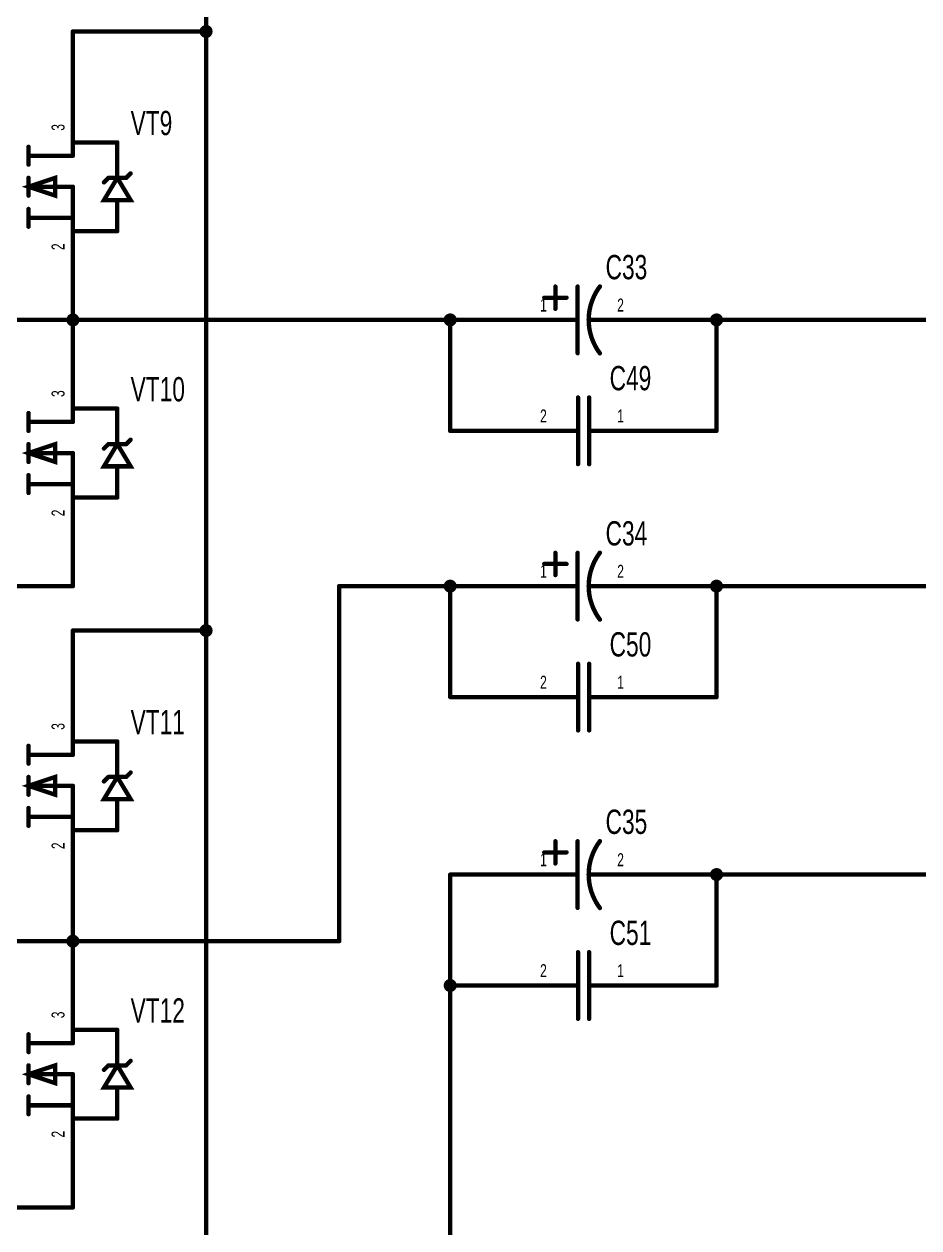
# Model space of a CAD drawing. Extents: x -4.5 to 18.4, y -0.7 to 15.5.
# Drawn here: x 12.29 to 14.306, y 5.584 to 8.297 of the extents above; entities that cross this region are included whole.
import ezdxf
from ezdxf.enums import TextEntityAlignment as Align

# ---------------------------------------------------------------- set-up
doc = ezdxf.new("R2010")
doc.units = 0
doc.header["$MEASUREMENT"] = 0
for name, color, linetype in [('Element', 253, 'Continuous'), ('Net', 50, 'Continuous'), ('Pin', 50, 'Continuous')]:
    doc.layers.add(name, color=color, linetype=linetype)

msp = doc.modelspace()

# ---------------------------------------------------------------- linework, layer by layer
at = {"layer": 'Element', "linetype": 'Continuous'}
for points, const_width in [([(12.3975, 8.0304, 1), (12.4025, 8.0304, 1), (12.3975, 8.0304, 1)], 0.0049), ([(12.3975, 8.0304, 1), (12.4025, 8.0304, 1), (12.3975, 8.0304, 1)], 0.0049), ([(12.4975, 8.0304, 1), (12.5025, 8.0304, 1), (12.4975, 8.0304, 1)], 0.0049), ([(12.4975, 8.0304, 1), (12.5025, 8.0304, 1), (12.4975, 8.0304, 1)], 0.0049), ([(12.2975, 8.0204, 1), (12.3025, 8.0204, 1), (12.2975, 8.0204, 1)], 0.0049), ([(12.2975, 8.0004, 1), (12.3025, 8.0004, 1), (12.2975, 8.0004, 1)], 0.0049), ([(12.3975, 8.0004, 1), (12.4025, 8.0004, 1), (12.3975, 8.0004, 1)], 0.0049), ([(12.3975, 8.0004, 1), (12.4025, 8.0004, 1), (12.3975, 8.0004, 1)], 0.0049), ([(12.2975, 7.9804, 1), (12.3025, 7.9804, 1), (12.2975, 7.9804, 1)], 0.0049), ([(12.2975, 7.9504, 1), (12.3025, 7.9504, 1), (12.2975, 7.9504, 1)], 0.0049), ([(12.4775, 7.9504, 1), (12.4825, 7.9504, 1), (12.4775, 7.9504, 1)], 0.0049), ([(12.4775, 7.9504, 1), (12.4825, 7.9504, 1), (12.4775, 7.9504, 1)], 0.0049), ([(12.4975, 7.9504, 1), (12.5025, 7.9504, 1), (12.4975, 7.9504, 1)], 0.0049), ([(12.4975, 7.9504, 1), (12.5025, 7.9504, 1), (12.4975, 7.9504, 1)], 0.0049), ([(12.5175, 7.9504, 1), (12.5225, 7.9504, 1), (12.5175, 7.9504, 1)], 0.0049), ([(12.5175, 7.9504, 1), (12.5225, 7.9504, 1), (12.5175, 7.9504, 1)], 0.0049), ([(12.5275, 7.9604, 1), (12.5325, 7.9604, 1), (12.5275, 7.9604, 1)], 0.0049), ([(12.2975, 7.9304, 1), (12.3025, 7.9304, 1), (12.2975, 7.9304, 1)], 0.0049), ([(12.2975, 7.9304, 1), (12.3025, 7.9304, 1), (12.2975, 7.9304, 1)], 0.0049), ([(12.3975, 7.9304, 1), (12.4025, 7.9304, 1), (12.3975, 7.9304, 1)], 0.0049), ([(12.3975, 7.9304, 1), (12.4025, 7.9304, 1), (12.3975, 7.9304, 1)], 0.0049), ([(12.4675, 7.9404, 1), (12.4725, 7.9404, 1), (12.4675, 7.9404, 1)], 0.0049), ([(12.2975, 7.9104, 1), (12.3025, 7.9104, 1), (12.2975, 7.9104, 1)], 0.0049), ([(12.4975, 7.9004, 1), (12.5025, 7.9004, 1), (12.4975, 7.9004, 1)], 0.0049), ([(12.2975, 7.8804, 1), (12.3025, 7.8804, 1), (12.2975, 7.8804, 1)], 0.0049), ([(12.2975, 7.8604, 1), (12.3025, 7.8604, 1), (12.2975, 7.8604, 1)], 0.0049), ([(12.2975, 7.8404, 1), (12.3025, 7.8404, 1), (12.2975, 7.8404, 1)], 0.0049), ([(12.3975, 7.8604, 1), (12.4025, 7.8604, 1), (12.3975, 7.8604, 1)], 0.0049), ([(12.3975, 7.8304, 1), (12.4025, 7.8304, 1), (12.3975, 7.8304, 1)], 0.0049), ([(12.3975, 7.8304, 1), (12.4025, 7.8304, 1), (12.3975, 7.8304, 1)], 0.0049), ([(12.4975, 7.8304, 1), (12.5025, 7.8304, 1), (12.4975, 7.8304, 1)], 0.0049), ([(12.4975, 7.8304, 1), (12.5025, 7.8304, 1), (12.4975, 7.8304, 1)], 0.0049), ([(13.4845, 7.7054, 1), (13.4895, 7.7054, 1), (13.4845, 7.7054, 1)], 0.0049), ([(13.5345, 7.7054, 1), (13.5395, 7.7054, 1), (13.5345, 7.7054, 1)], 0.0049), ([(13.5847, 7.7056, 1), (13.5897, 7.7056, 1), (13.5847, 7.7056, 1)], 0.005), ([(13.4595, 7.6804, 1), (13.4645, 7.6804, 1), (13.4595, 7.6804, 1)], 0.0049), ([(13.5095, 7.6804, 1), (13.5145, 7.6804, 1), (13.5095, 7.6804, 1)], 0.0049), ([(13.4845, 7.6554, 1), (13.4895, 7.6554, 1), (13.4845, 7.6554, 1)], 0.0049), ([(13.4975, 7.6304, 1), (13.5025, 7.6304, 1), (13.4975, 7.6304, 1)], 0.0049), ([(13.5345, 7.6304, 1), (13.5395, 7.6304, 1), (13.5345, 7.6304, 1)], 0.0049), ([(13.5595, 7.6304, 1), (13.5645, 7.6304, 1), (13.5595, 7.6304, 1)], 0.0049), ([(13.5975, 7.6304, 1), (13.6025, 7.6304, 1), (13.5975, 7.6304, 1)], 0.0049), ([(13.5345, 7.5554, 1), (13.5395, 7.5554, 1), (13.5345, 7.5554, 1)], 0.0049), ([(13.5847, 7.5551, 1), (13.5897, 7.5551, 1), (13.5847, 7.5551, 1)], 0.005), ([(12.3975, 7.4304, 1), (12.4025, 7.4304, 1), (12.3975, 7.4304, 1)], 0.0049), ([(12.3975, 7.4304, 1), (12.4025, 7.4304, 1), (12.3975, 7.4304, 1)], 0.0049), ([(12.4975, 7.4304, 1), (12.5025, 7.4304, 1), (12.4975, 7.4304, 1)], 0.0049), ([(12.4975, 7.4304, 1), (12.5025, 7.4304, 1), (12.4975, 7.4304, 1)], 0.0049), ([(13.5355, 7.4554, 1), (13.5405, 7.4554, 1), (13.5355, 7.4554, 1)], 0.0049), ([(13.5605, 7.4554, 1), (13.5655, 7.4554, 1), (13.5605, 7.4554, 1)], 0.0049), ([(12.2975, 7.4204, 1), (12.3025, 7.4204, 1), (12.2975, 7.4204, 1)], 0.0049), ([(12.2975, 7.4004, 1), (12.3025, 7.4004, 1), (12.2975, 7.4004, 1)], 0.0049), ([(12.2975, 7.3804, 1), (12.3025, 7.3804, 1), (12.2975, 7.3804, 1)], 0.0049), ([(12.3975, 7.4004, 1), (12.4025, 7.4004, 1), (12.3975, 7.4004, 1)], 0.0049), ([(12.3975, 7.4004, 1), (12.4025, 7.4004, 1), (12.3975, 7.4004, 1)], 0.0049), ([(13.4975, 7.3804, 1), (13.5025, 7.3804, 1), (13.4975, 7.3804, 1)], 0.0049), ([(13.5355, 7.3804, 1), (13.5405, 7.3804, 1), (13.5355, 7.3804, 1)], 0.0049), ([(13.5605, 7.3804, 1), (13.5655, 7.3804, 1), (13.5605, 7.3804, 1)], 0.0049), ([(13.5975, 7.3804, 1), (13.6025, 7.3804, 1), (13.5975, 7.3804, 1)], 0.0049), ([(12.2975, 7.3504, 1), (12.3025, 7.3504, 1), (12.2975, 7.3504, 1)], 0.0049), ([(12.4775, 7.3504, 1), (12.4825, 7.3504, 1), (12.4775, 7.3504, 1)], 0.0049), ([(12.4775, 7.3504, 1), (12.4825, 7.3504, 1), (12.4775, 7.3504, 1)], 0.0049), ([(12.4975, 7.3504, 1), (12.5025, 7.3504, 1), (12.4975, 7.3504, 1)], 0.0049), ([(12.4975, 7.3504, 1), (12.5025, 7.3504, 1), (12.4975, 7.3504, 1)], 0.0049), ([(12.5175, 7.3504, 1), (12.5225, 7.3504, 1), (12.5175, 7.3504, 1)], 0.0049), ([(12.5175, 7.3504, 1), (12.5225, 7.3504, 1), (12.5175, 7.3504, 1)], 0.0049), ([(12.5275, 7.3604, 1), (12.5325, 7.3604, 1), (12.5275, 7.3604, 1)], 0.0049), ([(12.2975, 7.3304, 1), (12.3025, 7.3304, 1), (12.2975, 7.3304, 1)], 0.0049), ([(12.2975, 7.3304, 1), (12.3025, 7.3304, 1), (12.2975, 7.3304, 1)], 0.0049), ([(12.3975, 7.3304, 1), (12.4025, 7.3304, 1), (12.3975, 7.3304, 1)], 0.0049), ([(12.3975, 7.3304, 1), (12.4025, 7.3304, 1), (12.3975, 7.3304, 1)], 0.0049), ([(12.4675, 7.3404, 1), (12.4725, 7.3404, 1), (12.4675, 7.3404, 1)], 0.0049), ([(12.2975, 7.3104, 1), (12.3025, 7.3104, 1), (12.2975, 7.3104, 1)], 0.0049), ([(12.4975, 7.3004, 1), (12.5025, 7.3004, 1), (12.4975, 7.3004, 1)], 0.0049), ([(13.5355, 7.3054, 1), (13.5405, 7.3054, 1), (13.5355, 7.3054, 1)], 0.0049), ([(13.5605, 7.3054, 1), (13.5655, 7.3054, 1), (13.5605, 7.3054, 1)], 0.0049), ([(12.2975, 7.2804, 1), (12.3025, 7.2804, 1), (12.2975, 7.2804, 1)], 0.0049), ([(12.2975, 7.2604, 1), (12.3025, 7.2604, 1), (12.2975, 7.2604, 1)], 0.0049), ([(12.2975, 7.2404, 1), (12.3025, 7.2404, 1), (12.2975, 7.2404, 1)], 0.0049), ([(12.3975, 7.2604, 1), (12.4025, 7.2604, 1), (12.3975, 7.2604, 1)], 0.0049), ([(12.3975, 7.2304, 1), (12.4025, 7.2304, 1), (12.3975, 7.2304, 1)], 0.0049), ([(12.3975, 7.2304, 1), (12.4025, 7.2304, 1), (12.3975, 7.2304, 1)], 0.0049), ([(12.4975, 7.2304, 1), (12.5025, 7.2304, 1), (12.4975, 7.2304, 1)], 0.0049), ([(12.4975, 7.2304, 1), (12.5025, 7.2304, 1), (12.4975, 7.2304, 1)], 0.0049), ([(13.4845, 7.1054, 1), (13.4895, 7.1054, 1), (13.4845, 7.1054, 1)], 0.0049), ([(13.5345, 7.1054, 1), (13.5395, 7.1054, 1), (13.5345, 7.1054, 1)], 0.0049), ([(13.5847, 7.1056, 1), (13.5897, 7.1056, 1), (13.5847, 7.1056, 1)], 0.005), ([(13.4595, 7.0804, 1), (13.4645, 7.0804, 1), (13.4595, 7.0804, 1)], 0.0049), ([(13.5095, 7.0804, 1), (13.5145, 7.0804, 1), (13.5095, 7.0804, 1)], 0.0049), ([(13.4845, 7.0554, 1), (13.4895, 7.0554, 1), (13.4845, 7.0554, 1)], 0.0049), ([(13.4975, 7.0304, 1), (13.5025, 7.0304, 1), (13.4975, 7.0304, 1)], 0.0049), ([(13.5345, 7.0304, 1), (13.5395, 7.0304, 1), (13.5345, 7.0304, 1)], 0.0049), ([(13.5595, 7.0304, 1), (13.5645, 7.0304, 1), (13.5595, 7.0304, 1)], 0.0049), ([(13.5975, 7.0304, 1), (13.6025, 7.0304, 1), (13.5975, 7.0304, 1)], 0.0049), ([(13.5345, 6.9554, 1), (13.5395, 6.9554, 1), (13.5345, 6.9554, 1)], 0.0049), ([(13.5847, 6.9551, 1), (13.5897, 6.9551, 1), (13.5847, 6.9551, 1)], 0.005), ([(13.5355, 6.8554, 1), (13.5405, 6.8554, 1), (13.5355, 6.8554, 1)], 0.0049), ([(13.5605, 6.8554, 1), (13.5655, 6.8554, 1), (13.5605, 6.8554, 1)], 0.0049), ([(13.4975, 6.7804, 1), (13.5025, 6.7804, 1), (13.4975, 6.7804, 1)], 0.0049), ([(13.5355, 6.7804, 1), (13.5405, 6.7804, 1), (13.5355, 6.7804, 1)], 0.0049), ([(13.5605, 6.7804, 1), (13.5655, 6.7804, 1), (13.5605, 6.7804, 1)], 0.0049), ([(13.5975, 6.7804, 1), (13.6025, 6.7804, 1), (13.5975, 6.7804, 1)], 0.0049), ([(13.5355, 6.7054, 1), (13.5405, 6.7054, 1), (13.5355, 6.7054, 1)], 0.0049), ([(13.5605, 6.7054, 1), (13.5655, 6.7054, 1), (13.5605, 6.7054, 1)], 0.0049), ([(12.2975, 6.6704, 1), (12.3025, 6.6704, 1), (12.2975, 6.6704, 1)], 0.0049), ([(12.3975, 6.6804, 1), (12.4025, 6.6804, 1), (12.3975, 6.6804, 1)], 0.0049), ([(12.3975, 6.6804, 1), (12.4025, 6.6804, 1), (12.3975, 6.6804, 1)], 0.0049), ([(12.4975, 6.6804, 1), (12.5025, 6.6804, 1), (12.4975, 6.6804, 1)], 0.0049), ([(12.4975, 6.6804, 1), (12.5025, 6.6804, 1), (12.4975, 6.6804, 1)], 0.0049), ([(12.2975, 6.6504, 1), (12.3025, 6.6504, 1), (12.2975, 6.6504, 1)], 0.0049), ([(12.3975, 6.6504, 1), (12.4025, 6.6504, 1), (12.3975, 6.6504, 1)], 0.0049), ([(12.3975, 6.6504, 1), (12.4025, 6.6504, 1), (12.3975, 6.6504, 1)], 0.0049), ([(12.2975, 6.6304, 1), (12.3025, 6.6304, 1), (12.2975, 6.6304, 1)], 0.0049), ([(12.2975, 6.6004, 1), (12.3025, 6.6004, 1), (12.2975, 6.6004, 1)], 0.0049), ([(12.4675, 6.5904, 1), (12.4725, 6.5904, 1), (12.4675, 6.5904, 1)], 0.0049), ([(12.4775, 6.6004, 1), (12.4825, 6.6004, 1), (12.4775, 6.6004, 1)], 0.0049), ([(12.4775, 6.6004, 1), (12.4825, 6.6004, 1), (12.4775, 6.6004, 1)], 0.0049), ([(12.4975, 6.6004, 1), (12.5025, 6.6004, 1), (12.4975, 6.6004, 1)], 0.0049), ([(12.4975, 6.6004, 1), (12.5025, 6.6004, 1), (12.4975, 6.6004, 1)], 0.0049), ([(12.5175, 6.6004, 1), (12.5225, 6.6004, 1), (12.5175, 6.6004, 1)], 0.0049), ([(12.5175, 6.6004, 1), (12.5225, 6.6004, 1), (12.5175, 6.6004, 1)], 0.0049), ([(12.5275, 6.6104, 1), (12.5325, 6.6104, 1), (12.5275, 6.6104, 1)], 0.0049), ([(12.2975, 6.5804, 1), (12.3025, 6.5804, 1), (12.2975, 6.5804, 1)], 0.0049), ([(12.2975, 6.5804, 1), (12.3025, 6.5804, 1), (12.2975, 6.5804, 1)], 0.0049), ([(12.2975, 6.5604, 1), (12.3025, 6.5604, 1), (12.2975, 6.5604, 1)], 0.0049), ([(12.3975, 6.5804, 1), (12.4025, 6.5804, 1), (12.3975, 6.5804, 1)], 0.0049), ([(12.3975, 6.5804, 1), (12.4025, 6.5804, 1), (12.3975, 6.5804, 1)], 0.0049), ([(12.4975, 6.5504, 1), (12.5025, 6.5504, 1), (12.4975, 6.5504, 1)], 0.0049), ([(12.2975, 6.5304, 1), (12.3025, 6.5304, 1), (12.2975, 6.5304, 1)], 0.0049), ([(12.2975, 6.5104, 1), (12.3025, 6.5104, 1), (12.2975, 6.5104, 1)], 0.0049), ([(12.3975, 6.5104, 1), (12.4025, 6.5104, 1), (12.3975, 6.5104, 1)], 0.0049), ([(12.2975, 6.4904, 1), (12.3025, 6.4904, 1), (12.2975, 6.4904, 1)], 0.0049), ([(12.3975, 6.4804, 1), (12.4025, 6.4804, 1), (12.3975, 6.4804, 1)], 0.0049), ([(12.3975, 6.4804, 1), (12.4025, 6.4804, 1), (12.3975, 6.4804, 1)], 0.0049), ([(12.4975, 6.4804, 1), (12.5025, 6.4804, 1), (12.4975, 6.4804, 1)], 0.0049), ([(12.4975, 6.4804, 1), (12.5025, 6.4804, 1), (12.4975, 6.4804, 1)], 0.0049), ([(13.4845, 6.4554, 1), (13.4895, 6.4554, 1), (13.4845, 6.4554, 1)], 0.0049), ([(13.5345, 6.4554, 1), (13.5395, 6.4554, 1), (13.5345, 6.4554, 1)], 0.0049), ([(13.5847, 6.4556, 1), (13.5897, 6.4556, 1), (13.5847, 6.4556, 1)], 0.005), ([(13.4595, 6.4304, 1), (13.4645, 6.4304, 1), (13.4595, 6.4304, 1)], 0.0049), ([(13.5095, 6.4304, 1), (13.5145, 6.4304, 1), (13.5095, 6.4304, 1)], 0.0049), ([(13.4845, 6.4054, 1), (13.4895, 6.4054, 1), (13.4845, 6.4054, 1)], 0.0049), ([(13.4975, 6.3804, 1), (13.5025, 6.3804, 1), (13.4975, 6.3804, 1)], 0.0049), ([(13.5345, 6.3804, 1), (13.5395, 6.3804, 1), (13.5345, 6.3804, 1)], 0.0049), ([(13.5595, 6.3804, 1), (13.5645, 6.3804, 1), (13.5595, 6.3804, 1)], 0.0049), ([(13.5975, 6.3804, 1), (13.6025, 6.3804, 1), (13.5975, 6.3804, 1)], 0.0049), ([(13.5345, 6.3054, 1), (13.5395, 6.3054, 1), (13.5345, 6.3054, 1)], 0.0049), ([(13.5847, 6.3051, 1), (13.5897, 6.3051, 1), (13.5847, 6.3051, 1)], 0.005), ([(13.5355, 6.2054, 1), (13.5405, 6.2054, 1), (13.5355, 6.2054, 1)], 0.0049), ([(13.5605, 6.2054, 1), (13.5655, 6.2054, 1), (13.5605, 6.2054, 1)], 0.0049), ([(13.4975, 6.1304, 1), (13.5025, 6.1304, 1), (13.4975, 6.1304, 1)], 0.0049), ([(13.5355, 6.1304, 1), (13.5405, 6.1304, 1), (13.5355, 6.1304, 1)], 0.0049), ([(13.5605, 6.1304, 1), (13.5655, 6.1304, 1), (13.5605, 6.1304, 1)], 0.0049), ([(13.5975, 6.1304, 1), (13.6025, 6.1304, 1), (13.5975, 6.1304, 1)], 0.0049), ([(13.5355, 6.0554, 1), (13.5405, 6.0554, 1), (13.5355, 6.0554, 1)], 0.0049), ([(13.5605, 6.0554, 1), (13.5655, 6.0554, 1), (13.5605, 6.0554, 1)], 0.0049), ([(12.2975, 6.0204, 1), (12.3025, 6.0204, 1), (12.2975, 6.0204, 1)], 0.0049), ([(12.3975, 6.0304, 1), (12.4025, 6.0304, 1), (12.3975, 6.0304, 1)], 0.0049), ([(12.3975, 6.0304, 1), (12.4025, 6.0304, 1), (12.3975, 6.0304, 1)], 0.0049), ([(12.4975, 6.0304, 1), (12.5025, 6.0304, 1), (12.4975, 6.0304, 1)], 0.0049), ([(12.4975, 6.0304, 1), (12.5025, 6.0304, 1), (12.4975, 6.0304, 1)], 0.0049), ([(12.2975, 6.0004, 1), (12.3025, 6.0004, 1), (12.2975, 6.0004, 1)], 0.0049), ([(12.3975, 6.0004, 1), (12.4025, 6.0004, 1), (12.3975, 6.0004, 1)], 0.0049), ([(12.3975, 6.0004, 1), (12.4025, 6.0004, 1), (12.3975, 6.0004, 1)], 0.0049), ([(12.2975, 5.9804, 1), (12.3025, 5.9804, 1), (12.2975, 5.9804, 1)], 0.0049), ([(12.2975, 5.9504, 1), (12.3025, 5.9504, 1), (12.2975, 5.9504, 1)], 0.0049), ([(12.4675, 5.9404, 1), (12.4725, 5.9404, 1), (12.4675, 5.9404, 1)], 0.0049), ([(12.4775, 5.9504, 1), (12.4825, 5.9504, 1), (12.4775, 5.9504, 1)], 0.0049), ([(12.4775, 5.9504, 1), (12.4825, 5.9504, 1), (12.4775, 5.9504, 1)], 0.0049), ([(12.4975, 5.9504, 1), (12.5025, 5.9504, 1), (12.4975, 5.9504, 1)], 0.0049), ([(12.4975, 5.9504, 1), (12.5025, 5.9504, 1), (12.4975, 5.9504, 1)], 0.0049), ([(12.5175, 5.9504, 1), (12.5225, 5.9504, 1), (12.5175, 5.9504, 1)], 0.0049), ([(12.5175, 5.9504, 1), (12.5225, 5.9504, 1), (12.5175, 5.9504, 1)], 0.0049), ([(12.5275, 5.9604, 1), (12.5325, 5.9604, 1), (12.5275, 5.9604, 1)], 0.0049), ([(12.2975, 5.9304, 1), (12.3025, 5.9304, 1), (12.2975, 5.9304, 1)], 0.0049), ([(12.2975, 5.9304, 1), (12.3025, 5.9304, 1), (12.2975, 5.9304, 1)], 0.0049), ([(12.2975, 5.9104, 1), (12.3025, 5.9104, 1), (12.2975, 5.9104, 1)], 0.0049), ([(12.3975, 5.9304, 1), (12.4025, 5.9304, 1), (12.3975, 5.9304, 1)], 0.0049), ([(12.3975, 5.9304, 1), (12.4025, 5.9304, 1), (12.3975, 5.9304, 1)], 0.0049), ([(12.4975, 5.9004, 1), (12.5025, 5.9004, 1), (12.4975, 5.9004, 1)], 0.0049), ([(12.2975, 5.8804, 1), (12.3025, 5.8804, 1), (12.2975, 5.8804, 1)], 0.0049), ([(12.2975, 5.8604, 1), (12.3025, 5.8604, 1), (12.2975, 5.8604, 1)], 0.0049), ([(12.3975, 5.8604, 1), (12.4025, 5.8604, 1), (12.3975, 5.8604, 1)], 0.0049), ([(12.2975, 5.8404, 1), (12.3025, 5.8404, 1), (12.2975, 5.8404, 1)], 0.0049), ([(12.3975, 5.8304, 1), (12.4025, 5.8304, 1), (12.3975, 5.8304, 1)], 0.0049), ([(12.3975, 5.8304, 1), (12.4025, 5.8304, 1), (12.3975, 5.8304, 1)], 0.0049), ([(12.4975, 5.8304, 1), (12.5025, 5.8304, 1), (12.4975, 5.8304, 1)], 0.0049), ([(12.4975, 5.8304, 1), (12.5025, 5.8304, 1), (12.4975, 5.8304, 1)], 0.0049)]:
    msp.add_lwpolyline(points, format="xyb", dxfattribs=dict(at, const_width=const_width))
for points, const_width in [([(12.4, 8.0004), (12.4, 8.0304)], 0.0098), ([(12.4, 8.0304), (12.5, 8.0304)], 0.0098), ([(12.5, 8.0304), (12.5, 7.9504)], 0.0098), ([(12.3, 8.0204), (12.3, 7.9804)], 0.0098), ([(12.4, 8.0004), (12.3, 8.0004)], 0.0098), ([(12.3, 7.9304), (12.36, 7.9104), (12.36, 7.9504), (12.3, 7.9304)], 0.0098), ([(12.3, 7.9104), (12.3, 7.9504)], 0.0098), ([(12.5, 7.9504), (12.47, 7.9004), (12.53, 7.9004), (12.5, 7.9504)], 0.0098), ([(12.48, 7.9504), (12.47, 7.9404)], 0.0098), ([(12.52, 7.9504), (12.48, 7.9504)], 0.0098), ([(12.53, 7.9604), (12.52, 7.9504)], 0.0098), ([(12.4, 7.9304), (12.3, 7.9304)], 0.0098), ([(12.4, 7.9304), (12.4, 7.8304)], 0.0098), ([(12.5, 7.8304), (12.5, 7.9004)], 0.0098), ([(12.3, 7.8404), (12.3, 7.8804)], 0.0098), ([(12.4, 7.8604), (12.3, 7.8604)], 0.0098), ([(12.4, 7.8304), (12.5, 7.8304)], 0.0098), ([(13.487, 7.6554), (13.487, 7.7054)], 0.0098), ([(13.537, 7.5554), (13.537, 7.7054)], 0.0098), ([(13.5872, 7.7056), (13.5825, 7.699), (13.5783, 7.6921), (13.5745, 7.685), (13.5713, 7.6776), (13.5685, 7.67), (13.5661, 7.6623), (13.5643, 7.6544), (13.563, 7.6465), (13.5623, 7.6384), (13.562, 7.6304), (13.5623, 7.6223), (13.563, 7.6143), (13.5643, 7.6063), (13.5661, 7.5984), (13.5685, 7.5907), (13.5713, 7.5831), (13.5746, 7.5758), (13.5783, 7.5686), (13.5825, 7.5617), (13.5872, 7.5551)], 0.01), ([(13.462, 7.6804), (13.512, 7.6804)], 0.0098), ([(13.5, 7.6304), (13.537, 7.6304)], 0.0098), ([(13.562, 7.6304), (13.6, 7.6304)], 0.0098), ([(12.4, 7.4004), (12.4, 7.4304)], 0.0098), ([(12.4, 7.4304), (12.5, 7.4304)], 0.0098), ([(12.5, 7.4304), (12.5, 7.3504)], 0.0098), ([(13.538, 7.4554), (13.538, 7.3054)], 0.0098), ([(13.563, 7.4554), (13.563, 7.3054)], 0.0098), ([(12.3, 7.4204), (12.3, 7.3804)], 0.0098), ([(12.4, 7.4004), (12.3, 7.4004)], 0.0098), ([(13.538, 7.3804), (13.5, 7.3804)], 0.0098), ([(13.6, 7.3804), (13.563, 7.3804)], 0.0098), ([(12.3, 7.3304), (12.36, 7.3104), (12.36, 7.3504), (12.3, 7.3304)], 0.0098), ([(12.3, 7.3104), (12.3, 7.3504)], 0.0098), ([(12.5, 7.3504), (12.47, 7.3004), (12.53, 7.3004), (12.5, 7.3504)], 0.0098), ([(12.48, 7.3504), (12.47, 7.3404)], 0.0098), ([(12.52, 7.3504), (12.48, 7.3504)], 0.0098), ([(12.53, 7.3604), (12.52, 7.3504)], 0.0098), ([(12.4, 7.3304), (12.3, 7.3304)], 0.0098), ([(12.4, 7.3304), (12.4, 7.2304)], 0.0098), ([(12.5, 7.2304), (12.5, 7.3004)], 0.0098), ([(12.3, 7.2404), (12.3, 7.2804)], 0.0098), ([(12.4, 7.2604), (12.3, 7.2604)], 0.0098), ([(12.4, 7.2304), (12.5, 7.2304)], 0.0098), ([(13.487, 7.0554), (13.487, 7.1054)], 0.0098), ([(13.537, 6.9554), (13.537, 7.1054)], 0.0098), ([(13.5872, 7.1056), (13.5825, 7.099), (13.5783, 7.0921), (13.5745, 7.085), (13.5713, 7.0776), (13.5685, 7.07), (13.5661, 7.0623), (13.5643, 7.0544), (13.563, 7.0465), (13.5623, 7.0384), (13.562, 7.0304), (13.5623, 7.0223), (13.563, 7.0143), (13.5643, 7.0063), (13.5661, 6.9984), (13.5685, 6.9907), (13.5713, 6.9831), (13.5746, 6.9758), (13.5783, 6.9686), (13.5825, 6.9617), (13.5872, 6.9551)], 0.01), ([(13.462, 7.0804), (13.512, 7.0804)], 0.0098), ([(13.5, 7.0304), (13.537, 7.0304)], 0.0098), ([(13.562, 7.0304), (13.6, 7.0304)], 0.0098), ([(13.538, 6.8554), (13.538, 6.7054)], 0.0098), ([(13.563, 6.8554), (13.563, 6.7054)], 0.0098), ([(13.538, 6.7804), (13.5, 6.7804)], 0.0098), ([(13.6, 6.7804), (13.563, 6.7804)], 0.0098), ([(12.3, 6.6704), (12.3, 6.6304)], 0.0098), ([(12.4, 6.6504), (12.4, 6.6804)], 0.0098), ([(12.4, 6.6804), (12.5, 6.6804)], 0.0098), ([(12.5, 6.6804), (12.5, 6.6004)], 0.0098), ([(12.4, 6.6504), (12.3, 6.6504)], 0.0098), ([(12.3, 6.5804), (12.36, 6.5604), (12.36, 6.6004), (12.3, 6.5804)], 0.0098), ([(12.3, 6.5604), (12.3, 6.6004)], 0.0098), ([(12.5, 6.6004), (12.47, 6.5504), (12.53, 6.5504), (12.5, 6.6004)], 0.0098), ([(12.48, 6.6004), (12.47, 6.5904)], 0.0098), ([(12.52, 6.6004), (12.48, 6.6004)], 0.0098), ([(12.53, 6.6104), (12.52, 6.6004)], 0.0098), ([(12.4, 6.5804), (12.3, 6.5804)], 0.0098), ([(12.4, 6.5804), (12.4, 6.4804)], 0.0098), ([(12.5, 6.4804), (12.5, 6.5504)], 0.0098), ([(12.3, 6.4904), (12.3, 6.5304)], 0.0098), ([(12.4, 6.5104), (12.3, 6.5104)], 0.0098), ([(12.4, 6.4804), (12.5, 6.4804)], 0.0098), ([(13.487, 6.4054), (13.487, 6.4554)], 0.0098), ([(13.537, 6.3054), (13.537, 6.4554)], 0.0098), ([(13.5872, 6.4556), (13.5825, 6.449), (13.5783, 6.4421), (13.5745, 6.435), (13.5713, 6.4276), (13.5685, 6.42), (13.5661, 6.4123), (13.5643, 6.4044), (13.563, 6.3965), (13.5623, 6.3884), (13.562, 6.3804), (13.5623, 6.3723), (13.563, 6.3643), (13.5643, 6.3563), (13.5661, 6.3484), (13.5685, 6.3407), (13.5713, 6.3331), (13.5746, 6.3258), (13.5783, 6.3186), (13.5825, 6.3117), (13.5872, 6.3051)], 0.01), ([(13.462, 6.4304), (13.512, 6.4304)], 0.0098), ([(13.5, 6.3804), (13.537, 6.3804)], 0.0098), ([(13.562, 6.3804), (13.6, 6.3804)], 0.0098), ([(13.538, 6.2054), (13.538, 6.0554)], 0.0098), ([(13.563, 6.2054), (13.563, 6.0554)], 0.0098), ([(13.538, 6.1304), (13.5, 6.1304)], 0.0098), ([(13.6, 6.1304), (13.563, 6.1304)], 0.0098), ([(12.3, 6.0204), (12.3, 5.9804)], 0.0098), ([(12.4, 6.0004), (12.4, 6.0304)], 0.0098), ([(12.4, 6.0304), (12.5, 6.0304)], 0.0098), ([(12.5, 6.0304), (12.5, 5.9504)], 0.0098), ([(12.4, 6.0004), (12.3, 6.0004)], 0.0098), ([(12.3, 5.9304), (12.36, 5.9104), (12.36, 5.9504), (12.3, 5.9304)], 0.0098), ([(12.3, 5.9104), (12.3, 5.9504)], 0.0098), ([(12.5, 5.9504), (12.47, 5.9004), (12.53, 5.9004), (12.5, 5.9504)], 0.0098), ([(12.48, 5.9504), (12.47, 5.9404)], 0.0098), ([(12.52, 5.9504), (12.48, 5.9504)], 0.0098), ([(12.53, 5.9604), (12.52, 5.9504)], 0.0098), ([(12.4, 5.9304), (12.3, 5.9304)], 0.0098), ([(12.4, 5.9304), (12.4, 5.8304)], 0.0098), ([(12.5, 5.8304), (12.5, 5.9004)], 0.0098), ([(12.3, 5.8404), (12.3, 5.8804)], 0.0098), ([(12.4, 5.8604), (12.3, 5.8604)], 0.0098), ([(12.4, 5.8304), (12.5, 5.8304)], 0.0098)]:
    msp.add_lwpolyline(points, dxfattribs=dict(at, const_width=const_width))
at = {"layer": 'Net', "linetype": 'Continuous', "const_width": 0.0098}
for points in [[(12.7, 9.6304), (12.7, 6.9304)], [(12.4, 8.1804), (12.4, 8.2804)], [(12.4, 8.2804), (12.7, 8.2804)], [(12.6902, 8.2804), (12.6906, 8.2773), (12.692, 8.2746), (12.6942, 8.2724), (12.697, 8.271), (12.7, 8.2705), (12.703, 8.271), (12.7058, 8.2724), (12.708, 8.2746), (12.7094, 8.2773), (12.7098, 8.2804), (12.7094, 8.2834), (12.708, 8.2861), (12.7058, 8.2883), (12.703, 8.2897), (12.7, 8.2902), (12.697, 8.2897), (12.6942, 8.2883), (12.692, 8.2861), (12.6906, 8.2834), (12.6902, 8.2804)], [(12.4, 7.6804), (12.4, 7.6304)], [(13.35, 7.6304), (11, 7.6304)], [(12.3902, 7.6304), (12.3906, 7.6273), (12.392, 7.6246), (12.3942, 7.6224), (12.397, 7.621), (12.4, 7.6205), (12.403, 7.621), (12.4058, 7.6224), (12.408, 7.6246), (12.4094, 7.6273), (12.4098, 7.6304), (12.4094, 7.6334), (12.408, 7.6361), (12.4058, 7.6383), (12.403, 7.6397), (12.4, 7.6402), (12.397, 7.6397), (12.3942, 7.6383), (12.392, 7.6361), (12.3906, 7.6334), (12.3902, 7.6304)], [(12.3902, 7.6304), (12.3906, 7.6273), (12.392, 7.6246), (12.3942, 7.6224), (12.397, 7.621), (12.4, 7.6205), (12.403, 7.621), (12.4058, 7.6224), (12.408, 7.6246), (12.4094, 7.6273), (12.4098, 7.6304), (12.4094, 7.6334), (12.408, 7.6361), (12.4058, 7.6383), (12.403, 7.6397), (12.4, 7.6402), (12.397, 7.6397), (12.3942, 7.6383), (12.392, 7.6361), (12.3906, 7.6334), (12.3902, 7.6304)], [(12.4, 7.5804), (12.4, 7.6304)], [(13.2402, 7.6304), (13.2406, 7.6273), (13.242, 7.6246), (13.2442, 7.6224), (13.247, 7.621), (13.25, 7.6205), (13.253, 7.621), (13.2558, 7.6224), (13.258, 7.6246), (13.2594, 7.6273), (13.2598, 7.6304), (13.2594, 7.6334), (13.258, 7.6361), (13.2558, 7.6383), (13.253, 7.6397), (13.25, 7.6402), (13.247, 7.6397), (13.2442, 7.6383), (13.242, 7.6361), (13.2406, 7.6334), (13.2402, 7.6304)], [(13.25, 7.3804), (13.25, 7.6304)], [(13.85, 7.6304), (13.75, 7.6304)], [(13.8402, 7.6304), (13.8406, 7.6273), (13.842, 7.6246), (13.8442, 7.6224), (13.847, 7.621), (13.85, 7.6205), (13.853, 7.621), (13.8558, 7.6224), (13.858, 7.6246), (13.8594, 7.6273), (13.8598, 7.6304), (13.8594, 7.6334), (13.858, 7.6361), (13.8558, 7.6383), (13.853, 7.6397), (13.85, 7.6402), (13.847, 7.6397), (13.8442, 7.6383), (13.842, 7.6361), (13.8406, 7.6334), (13.8402, 7.6304)], [(13.85, 7.3804), (13.85, 7.6304)], [(13.85, 7.6304), (14.7606, 7.6304)], [(13.35, 7.3804), (13.25, 7.3804)], [(13.75, 7.3804), (13.85, 7.3804)], [(12.4, 7.0804), (12.4, 7.0304)], [(12.4, 7.0304), (9.75, 7.0304)], [(13.35, 7.0304), (13, 7.0304)], [(13, 7.0304), (13, 6.2304)], [(13.2402, 7.0304), (13.2406, 7.0273), (13.242, 7.0246), (13.2442, 7.0224), (13.247, 7.021), (13.25, 7.0205), (13.253, 7.021), (13.2558, 7.0224), (13.258, 7.0246), (13.2594, 7.0273), (13.2598, 7.0304), (13.2594, 7.0334), (13.258, 7.0361), (13.2558, 7.0383), (13.253, 7.0397), (13.25, 7.0402), (13.247, 7.0397), (13.2442, 7.0383), (13.242, 7.0361), (13.2406, 7.0334), (13.2402, 7.0304)], [(13.25, 6.7804), (13.25, 7.0304)], [(13.85, 7.0304), (13.75, 7.0304)], [(13.8402, 7.0304), (13.8406, 7.0273), (13.842, 7.0246), (13.8442, 7.0224), (13.847, 7.021), (13.85, 7.0205), (13.853, 7.021), (13.8558, 7.0224), (13.858, 7.0246), (13.8594, 7.0273), (13.8598, 7.0304), (13.8594, 7.0334), (13.858, 7.0361), (13.8558, 7.0383), (13.853, 7.0397), (13.85, 7.0402), (13.847, 7.0397), (13.8442, 7.0383), (13.842, 7.0361), (13.8406, 7.0334), (13.8402, 7.0304)], [(13.85, 6.7804), (13.85, 7.0304)], [(13.85, 7.0304), (14.7606, 7.0304)], [(12.6902, 6.9304), (12.6906, 6.9273), (12.692, 6.9246), (12.6942, 6.9224), (12.697, 6.921), (12.7, 6.9205), (12.703, 6.921), (12.7058, 6.9224), (12.708, 6.9246), (12.7094, 6.9273), (12.7098, 6.9304), (12.7094, 6.9334), (12.708, 6.9361), (12.7058, 6.9383), (12.703, 6.9397), (12.7, 6.9402), (12.697, 6.9397), (12.6942, 6.9383), (12.692, 6.9361), (12.6906, 6.9334), (12.6902, 6.9304)], [(12.7, 6.9304), (12.4, 6.9304)], [(12.4, 6.9304), (12.4, 6.8304)], [(12.7, 5.5304), (12.7, 6.9304)], [(13.35, 6.7804), (13.25, 6.7804)], [(13.75, 6.7804), (13.85, 6.7804)], [(13.25, 4.8804), (13.25, 6.3804)], [(13.25, 6.3804), (13.35, 6.3804)], [(13.85, 6.3804), (13.75, 6.3804)], [(13.8402, 6.3804), (13.8406, 6.3773), (13.842, 6.3746), (13.8442, 6.3724), (13.847, 6.371), (13.85, 6.3705), (13.853, 6.371), (13.8558, 6.3724), (13.858, 6.3746), (13.8594, 6.3773), (13.8598, 6.3804), (13.8594, 6.3834), (13.858, 6.3861), (13.8558, 6.3883), (13.853, 6.3897), (13.85, 6.3902), (13.847, 6.3897), (13.8442, 6.3883), (13.842, 6.3861), (13.8406, 6.3834), (13.8402, 6.3804)], [(13.85, 6.1304), (13.85, 6.3804)], [(13.85, 6.3804), (14.7606, 6.3804)], [(12.4, 6.3304), (12.4, 6.2304)], [(12.3902, 6.2304), (12.3906, 6.2273), (12.392, 6.2246), (12.3942, 6.2224), (12.397, 6.221), (12.4, 6.2205), (12.403, 6.221), (12.4058, 6.2224), (12.408, 6.2246), (12.4094, 6.2273), (12.4098, 6.2304), (12.4094, 6.2334), (12.408, 6.2361), (12.4058, 6.2383), (12.403, 6.2397), (12.4, 6.2402), (12.397, 6.2397), (12.3942, 6.2383), (12.392, 6.2361), (12.3906, 6.2334), (12.3902, 6.2304)], [(12.3902, 6.2304), (12.3906, 6.2273), (12.392, 6.2246), (12.3942, 6.2224), (12.397, 6.221), (12.4, 6.2205), (12.403, 6.221), (12.4058, 6.2224), (12.408, 6.2246), (12.4094, 6.2273), (12.4098, 6.2304), (12.4094, 6.2334), (12.408, 6.2361), (12.4058, 6.2383), (12.403, 6.2397), (12.4, 6.2402), (12.397, 6.2397), (12.3942, 6.2383), (12.392, 6.2361), (12.3906, 6.2334), (12.3902, 6.2304)], [(13, 6.2304), (11, 6.2304)], [(12.4, 6.1804), (12.4, 6.2304)], [(13.2402, 6.1304), (13.2406, 6.1273), (13.242, 6.1246), (13.2442, 6.1224), (13.247, 6.121), (13.25, 6.1205), (13.253, 6.121), (13.2558, 6.1224), (13.258, 6.1246), (13.2594, 6.1273), (13.2598, 6.1304), (13.2594, 6.1334), (13.258, 6.1361), (13.2558, 6.1383), (13.253, 6.1397), (13.25, 6.1402), (13.247, 6.1397), (13.2442, 6.1383), (13.242, 6.1361), (13.2406, 6.1334), (13.2402, 6.1304)], [(13.35, 6.1304), (13.25, 6.1304)], [(13.75, 6.1304), (13.85, 6.1304)], [(12.4, 5.6804), (12.4, 5.6304)], [(12.4, 5.6304), (9.75, 5.6304)]]:
    msp.add_lwpolyline(points, dxfattribs=at)
at = {"layer": 'Net', "linetype": 'Continuous', "const_width": 0.0049}
for points in [[(12.3975, 8.2804, 1), (12.4025, 8.2804, 1), (12.3975, 8.2804, 1)], [(12.3975, 8.2804, 1), (12.4025, 8.2804, 1), (12.3975, 8.2804, 1)], [(12.6877, 8.2804, 1), (12.6926, 8.2804, 1), (12.6877, 8.2804, 1)], [(12.6975, 8.2804, 1), (12.7025, 8.2804, 1), (12.6975, 8.2804, 1)], [(12.3975, 8.1804, 1), (12.4025, 8.1804, 1), (12.3975, 8.1804, 1)], [(12.3975, 7.6804, 1), (12.4025, 7.6804, 1), (12.3975, 7.6804, 1)], [(12.3877, 7.6304, 1), (12.3926, 7.6304, 1), (12.3877, 7.6304, 1)], [(12.3877, 7.6304, 1), (12.3926, 7.6304, 1), (12.3877, 7.6304, 1)], [(12.3975, 7.6304, 1), (12.4025, 7.6304, 1), (12.3975, 7.6304, 1)], [(12.3975, 7.6304, 1), (12.4025, 7.6304, 1), (12.3975, 7.6304, 1)], [(13.2377, 7.6304, 1), (13.2426, 7.6304, 1), (13.2377, 7.6304, 1)], [(13.2475, 7.6304, 1), (13.2525, 7.6304, 1), (13.2475, 7.6304, 1)], [(13.3475, 7.6304, 1), (13.3525, 7.6304, 1), (13.3475, 7.6304, 1)], [(13.7475, 7.6304, 1), (13.7525, 7.6304, 1), (13.7475, 7.6304, 1)], [(13.8377, 7.6304, 1), (13.8426, 7.6304, 1), (13.8377, 7.6304, 1)], [(13.8475, 7.6304, 1), (13.8525, 7.6304, 1), (13.8475, 7.6304, 1)], [(13.8475, 7.6304, 1), (13.8525, 7.6304, 1), (13.8475, 7.6304, 1)], [(13.8475, 7.6304, 1), (13.8525, 7.6304, 1), (13.8475, 7.6304, 1)], [(12.3975, 7.5804, 1), (12.4025, 7.5804, 1), (12.3975, 7.5804, 1)], [(13.2475, 7.3804, 1), (13.2525, 7.3804, 1), (13.2475, 7.3804, 1)], [(13.2475, 7.3804, 1), (13.2525, 7.3804, 1), (13.2475, 7.3804, 1)], [(13.3475, 7.3804, 1), (13.3525, 7.3804, 1), (13.3475, 7.3804, 1)], [(13.7475, 7.3804, 1), (13.7525, 7.3804, 1), (13.7475, 7.3804, 1)], [(13.8475, 7.3804, 1), (13.8525, 7.3804, 1), (13.8475, 7.3804, 1)], [(13.8475, 7.3804, 1), (13.8525, 7.3804, 1), (13.8475, 7.3804, 1)], [(12.3975, 7.0804, 1), (12.4025, 7.0804, 1), (12.3975, 7.0804, 1)], [(12.3975, 7.0304, 1), (12.4025, 7.0304, 1), (12.3975, 7.0304, 1)], [(12.3975, 7.0304, 1), (12.4025, 7.0304, 1), (12.3975, 7.0304, 1)], [(12.9975, 7.0304, 1), (13.0025, 7.0304, 1), (12.9975, 7.0304, 1)], [(12.9975, 7.0304, 1), (13.0025, 7.0304, 1), (12.9975, 7.0304, 1)], [(13.2377, 7.0304, 1), (13.2426, 7.0304, 1), (13.2377, 7.0304, 1)], [(13.2475, 7.0304, 1), (13.2525, 7.0304, 1), (13.2475, 7.0304, 1)], [(13.3475, 7.0304, 1), (13.3525, 7.0304, 1), (13.3475, 7.0304, 1)], [(13.7475, 7.0304, 1), (13.7525, 7.0304, 1), (13.7475, 7.0304, 1)], [(13.8377, 7.0304, 1), (13.8426, 7.0304, 1), (13.8377, 7.0304, 1)], [(13.8475, 7.0304, 1), (13.8525, 7.0304, 1), (13.8475, 7.0304, 1)], [(13.8475, 7.0304, 1), (13.8525, 7.0304, 1), (13.8475, 7.0304, 1)], [(13.8475, 7.0304, 1), (13.8525, 7.0304, 1), (13.8475, 7.0304, 1)], [(12.3975, 6.9304, 1), (12.4025, 6.9304, 1), (12.3975, 6.9304, 1)], [(12.3975, 6.9304, 1), (12.4025, 6.9304, 1), (12.3975, 6.9304, 1)], [(12.6877, 6.9304, 1), (12.6926, 6.9304, 1), (12.6877, 6.9304, 1)], [(12.6975, 6.9304, 1), (12.7025, 6.9304, 1), (12.6975, 6.9304, 1)], [(12.6975, 6.9304, 1), (12.7025, 6.9304, 1), (12.6975, 6.9304, 1)], [(12.6975, 6.9304, 1), (12.7025, 6.9304, 1), (12.6975, 6.9304, 1)], [(12.3975, 6.8304, 1), (12.4025, 6.8304, 1), (12.3975, 6.8304, 1)], [(13.2475, 6.7804, 1), (13.2525, 6.7804, 1), (13.2475, 6.7804, 1)], [(13.2475, 6.7804, 1), (13.2525, 6.7804, 1), (13.2475, 6.7804, 1)], [(13.3475, 6.7804, 1), (13.3525, 6.7804, 1), (13.3475, 6.7804, 1)], [(13.7475, 6.7804, 1), (13.7525, 6.7804, 1), (13.7475, 6.7804, 1)], [(13.8475, 6.7804, 1), (13.8525, 6.7804, 1), (13.8475, 6.7804, 1)], [(13.8475, 6.7804, 1), (13.8525, 6.7804, 1), (13.8475, 6.7804, 1)], [(13.2475, 6.3804, 1), (13.2525, 6.3804, 1), (13.2475, 6.3804, 1)], [(13.2475, 6.3804, 1), (13.2525, 6.3804, 1), (13.2475, 6.3804, 1)], [(13.3475, 6.3804, 1), (13.3525, 6.3804, 1), (13.3475, 6.3804, 1)], [(13.7475, 6.3804, 1), (13.7525, 6.3804, 1), (13.7475, 6.3804, 1)], [(13.8377, 6.3804, 1), (13.8426, 6.3804, 1), (13.8377, 6.3804, 1)], [(13.8475, 6.3804, 1), (13.8525, 6.3804, 1), (13.8475, 6.3804, 1)], [(13.8475, 6.3804, 1), (13.8525, 6.3804, 1), (13.8475, 6.3804, 1)], [(13.8475, 6.3804, 1), (13.8525, 6.3804, 1), (13.8475, 6.3804, 1)], [(12.3975, 6.3304, 1), (12.4025, 6.3304, 1), (12.3975, 6.3304, 1)], [(12.3877, 6.2304, 1), (12.3926, 6.2304, 1), (12.3877, 6.2304, 1)], [(12.3877, 6.2304, 1), (12.3926, 6.2304, 1), (12.3877, 6.2304, 1)], [(12.3975, 6.2304, 1), (12.4025, 6.2304, 1), (12.3975, 6.2304, 1)], [(12.3975, 6.2304, 1), (12.4025, 6.2304, 1), (12.3975, 6.2304, 1)], [(12.9975, 6.2304, 1), (13.0025, 6.2304, 1), (12.9975, 6.2304, 1)], [(12.9975, 6.2304, 1), (13.0025, 6.2304, 1), (12.9975, 6.2304, 1)], [(12.3975, 6.1804, 1), (12.4025, 6.1804, 1), (12.3975, 6.1804, 1)], [(13.2377, 6.1304, 1), (13.2426, 6.1304, 1), (13.2377, 6.1304, 1)], [(13.2475, 6.1304, 1), (13.2525, 6.1304, 1), (13.2475, 6.1304, 1)], [(13.3475, 6.1304, 1), (13.3525, 6.1304, 1), (13.3475, 6.1304, 1)], [(13.7475, 6.1304, 1), (13.7525, 6.1304, 1), (13.7475, 6.1304, 1)], [(13.8475, 6.1304, 1), (13.8525, 6.1304, 1), (13.8475, 6.1304, 1)], [(13.8475, 6.1304, 1), (13.8525, 6.1304, 1), (13.8475, 6.1304, 1)], [(12.3975, 5.6804, 1), (12.4025, 5.6804, 1), (12.3975, 5.6804, 1)], [(12.3975, 5.6304, 1), (12.4025, 5.6304, 1), (12.3975, 5.6304, 1)], [(12.3975, 5.6304, 1), (12.4025, 5.6304, 1), (12.3975, 5.6304, 1)]]:
    msp.add_lwpolyline(points, format="xyb", dxfattribs=at)
at = {"layer": 'Pin', "linetype": 'Continuous', "const_width": 0.0049}
for points in [[(12.3975, 8.1804, 1), (12.4025, 8.1804, 1), (12.3975, 8.1804, 1)], [(12.3975, 8.0304, 1), (12.4025, 8.0304, 1), (12.3975, 8.0304, 1)], [(12.3975, 7.8304, 1), (12.4025, 7.8304, 1), (12.3975, 7.8304, 1)], [(12.3975, 7.6804, 1), (12.4025, 7.6804, 1), (12.3975, 7.6804, 1)], [(13.3475, 7.6304, 1), (13.3525, 7.6304, 1), (13.3475, 7.6304, 1)], [(13.4975, 7.6304, 1), (13.5025, 7.6304, 1), (13.4975, 7.6304, 1)], [(13.5975, 7.6304, 1), (13.6025, 7.6304, 1), (13.5975, 7.6304, 1)], [(13.7475, 7.6304, 1), (13.7525, 7.6304, 1), (13.7475, 7.6304, 1)], [(12.3975, 7.5804, 1), (12.4025, 7.5804, 1), (12.3975, 7.5804, 1)], [(12.3975, 7.4304, 1), (12.4025, 7.4304, 1), (12.3975, 7.4304, 1)], [(13.3475, 7.3804, 1), (13.3525, 7.3804, 1), (13.3475, 7.3804, 1)], [(13.4975, 7.3804, 1), (13.5025, 7.3804, 1), (13.4975, 7.3804, 1)], [(13.5975, 7.3804, 1), (13.6025, 7.3804, 1), (13.5975, 7.3804, 1)], [(13.7475, 7.3804, 1), (13.7525, 7.3804, 1), (13.7475, 7.3804, 1)], [(12.3975, 7.2304, 1), (12.4025, 7.2304, 1), (12.3975, 7.2304, 1)], [(12.3975, 7.0804, 1), (12.4025, 7.0804, 1), (12.3975, 7.0804, 1)], [(13.3475, 7.0304, 1), (13.3525, 7.0304, 1), (13.3475, 7.0304, 1)], [(13.4975, 7.0304, 1), (13.5025, 7.0304, 1), (13.4975, 7.0304, 1)], [(13.5975, 7.0304, 1), (13.6025, 7.0304, 1), (13.5975, 7.0304, 1)], [(13.7475, 7.0304, 1), (13.7525, 7.0304, 1), (13.7475, 7.0304, 1)], [(12.3975, 6.8304, 1), (12.4025, 6.8304, 1), (12.3975, 6.8304, 1)], [(13.3475, 6.7804, 1), (13.3525, 6.7804, 1), (13.3475, 6.7804, 1)], [(13.4975, 6.7804, 1), (13.5025, 6.7804, 1), (13.4975, 6.7804, 1)], [(13.5975, 6.7804, 1), (13.6025, 6.7804, 1), (13.5975, 6.7804, 1)], [(13.7475, 6.7804, 1), (13.7525, 6.7804, 1), (13.7475, 6.7804, 1)], [(12.3975, 6.6804, 1), (12.4025, 6.6804, 1), (12.3975, 6.6804, 1)], [(12.3975, 6.4804, 1), (12.4025, 6.4804, 1), (12.3975, 6.4804, 1)], [(13.3475, 6.3804, 1), (13.3525, 6.3804, 1), (13.3475, 6.3804, 1)], [(13.4975, 6.3804, 1), (13.5025, 6.3804, 1), (13.4975, 6.3804, 1)], [(13.5975, 6.3804, 1), (13.6025, 6.3804, 1), (13.5975, 6.3804, 1)], [(13.7475, 6.3804, 1), (13.7525, 6.3804, 1), (13.7475, 6.3804, 1)], [(12.3975, 6.3304, 1), (12.4025, 6.3304, 1), (12.3975, 6.3304, 1)], [(12.3975, 6.1804, 1), (12.4025, 6.1804, 1), (12.3975, 6.1804, 1)], [(13.3475, 6.1304, 1), (13.3525, 6.1304, 1), (13.3475, 6.1304, 1)], [(13.4975, 6.1304, 1), (13.5025, 6.1304, 1), (13.4975, 6.1304, 1)], [(13.5975, 6.1304, 1), (13.6025, 6.1304, 1), (13.5975, 6.1304, 1)], [(13.7475, 6.1304, 1), (13.7525, 6.1304, 1), (13.7475, 6.1304, 1)], [(12.3975, 6.0304, 1), (12.4025, 6.0304, 1), (12.3975, 6.0304, 1)], [(12.3975, 5.8304, 1), (12.4025, 5.8304, 1), (12.3975, 5.8304, 1)], [(12.3975, 5.6804, 1), (12.4025, 5.6804, 1), (12.3975, 5.6804, 1)]]:
    msp.add_lwpolyline(points, format="xyb", dxfattribs=at)
at = {"layer": 'Pin', "linetype": 'Continuous', "const_width": 0.0098}
for points in [[(12.4, 8.0304), (12.4, 8.1804)], [(12.4, 7.8304), (12.4, 7.6804)], [(13.5, 7.6304), (13.35, 7.6304)], [(13.6, 7.6304), (13.75, 7.6304)], [(12.4, 7.4304), (12.4, 7.5804)], [(13.5, 7.3804), (13.35, 7.3804)], [(13.6, 7.3804), (13.75, 7.3804)], [(12.4, 7.2304), (12.4, 7.0804)], [(13.5, 7.0304), (13.35, 7.0304)], [(13.6, 7.0304), (13.75, 7.0304)], [(12.4, 6.6804), (12.4, 6.8304)], [(13.5, 6.7804), (13.35, 6.7804)], [(13.6, 6.7804), (13.75, 6.7804)], [(12.4, 6.4804), (12.4, 6.3304)], [(13.5, 6.3804), (13.35, 6.3804)], [(13.6, 6.3804), (13.75, 6.3804)], [(12.4, 6.0304), (12.4, 6.1804)], [(13.5, 6.1304), (13.35, 6.1304)], [(13.6, 6.1304), (13.75, 6.1304)], [(12.4, 5.8304), (12.4, 5.6804)]]:
    msp.add_lwpolyline(points, dxfattribs=at)

# ---------------------------------------------------------------- texts
at = {"layer": 'Element', "width": 0.7}
for s, p in [('VT9', (12.53, 8.0304)), ('C33', (13.6, 7.7056)), ('C49', (13.6091, 7.4554)), ('VT10', (12.53, 7.4304)), ('C34', (13.6, 7.1056)), ('C50', (13.6091, 6.8554)), ('VT11', (12.53, 6.6804)), ('C35', (13.6, 6.4556)), ('C51', (13.6091, 6.2054)), ('VT12', (12.53, 6.0304))]:
    msp.add_text(s, height=0.0547, dxfattribs=at).set_placement(p, align=Align.BOTTOM_LEFT)
at = {"layer": 'Pin', "width": 0.7}
for s, p in [('3', (12.3519, 8.0566)), ('2', (12.3519, 7.7877)), ('3', (12.3519, 7.4566)), ('2', (12.3519, 7.1877)), ('3', (12.3519, 6.7066)), ('2', (12.3519, 6.4377)), ('3', (12.3519, 6.0566)), ('2', (12.3519, 5.7877))]:
    msp.add_text(s, height=0.0292, rotation=90, dxfattribs=at).set_placement(p, align=Align.TOP_LEFT)
for s, p in [('1', (13.4524, 7.6785)), ('2', (13.6262, 7.6785)), ('2', (13.4524, 7.4285)), ('1', (13.6262, 7.4285)), ('1', (13.4524, 7.0785)), ('2', (13.6262, 7.0785)), ('2', (13.4524, 6.8285)), ('1', (13.6262, 6.8285)), ('1', (13.4524, 6.4285)), ('2', (13.6262, 6.4285)), ('2', (13.4524, 6.1785)), ('1', (13.6262, 6.1785))]:
    msp.add_text(s, height=0.0292, dxfattribs=at).set_placement(p, align=Align.TOP_LEFT)

doc.saveas('drawing.dxf')
